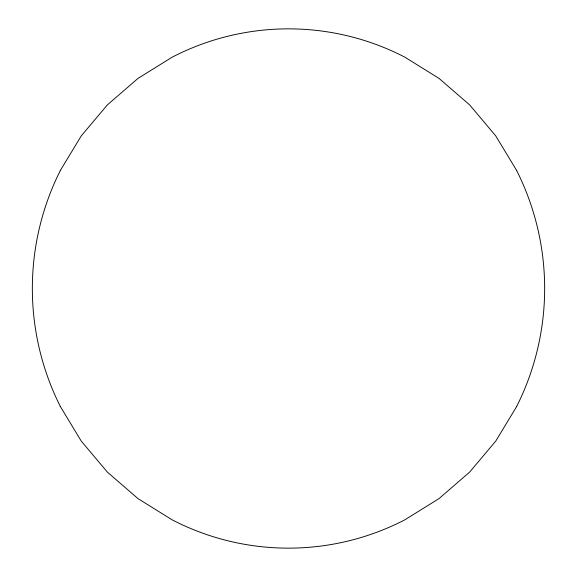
<?xml version="1.0" encoding="UTF-8"?>
<svg xmlns="http://www.w3.org/2000/svg" width="577" height="577" viewBox="0 0 577 577"><rect width="100%" height="100%" fill="white"/><g stroke="black" fill="none" stroke-linecap="round" stroke-linejoin="round"><path stroke-width="0.87" d="M60.26 170.619L81.263 135.883L107.365 104.899L137.932 78.436L172.206 57.152A253.253 253.253 0 0 1 404.802 57.13L439.068 78.436L469.635 104.899L495.737 135.883L516.74 170.619M516.74 406.381L495.737 441.116L469.635 472.101L439.068 498.564L404.794 519.848A253.253 253.253 0 0 1 172.198 519.87L137.932 498.564L107.365 472.101L81.263 441.116L60.26 406.381M516.718 170.633A262.643 262.643 0 0 1 516.718 406.367M60.282 406.367A262.643 262.643 0 0 1 60.282 170.633"/></g></svg>
